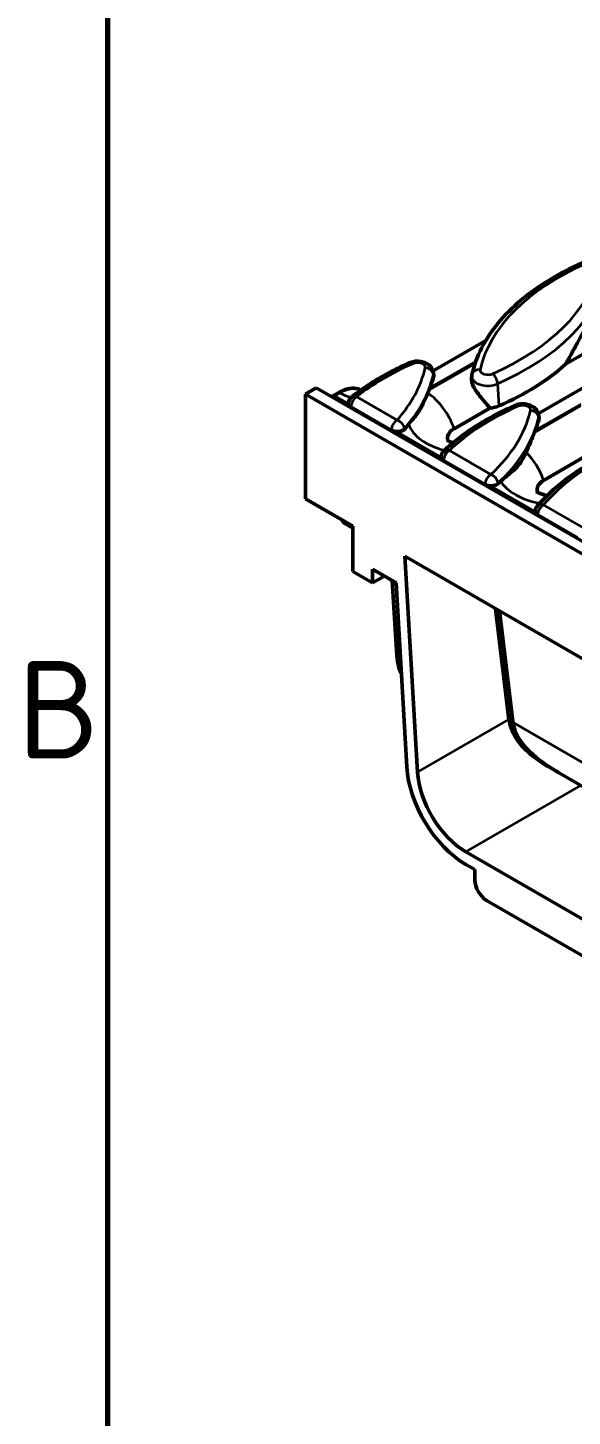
# Model space of a CAD drawing. Header units: millimetres. Extents: x 0 to 1485, y 0 to 1050.
# Drawn here: x 17.8 to 66.7, y 199.1 to 323.7 of the extents above; entities that cross this region are included whole.
import ezdxf

# ---------------------------------------------------------------- set-up
doc = ezdxf.new("R2010")
doc.units = ezdxf.units.MM
doc.header["$LTSCALE"] = 2.5
for name, color, linetype, lineweight in [('Rahmen (ISO)', 7, 'Continuous', 70), ('Sichtbar (ISO)', 7, 'Continuous', 50), ('Sichtbar schmal (ISO)', 7, 'Continuous', 35)]:
    doc.layers.add(name, color=color, linetype=linetype, lineweight=lineweight)
doc.styles.add('Notiztext (DIN)', font='isocpeur.ttf')

# ---------------------------------------------------------------- blocks, each defined once
blk = doc.blocks.new('Ränder Standardrahmen')
at = {"layer": 'Rahmen (ISO)', "flags": 128}
blk.add_lwpolyline([(10, 10), (10, 410), (584, 410), (584, 10), (10, 10)], dxfattribs=at)
at = {"layer": 'Rahmen (ISO)', "insert": (6.753, 103.25), "char_height": 3.5, "attachment_point": 7, "style": 'Notiztext (DIN)'}
blk.add_mtext('B', dxfattribs=at)

msp = doc.modelspace()

# ---------------------------------------------------------------- linework, layer by layer
at = {"layer": 'Sichtbar (ISO)'}
for p, q in [((74.857, 298.545), (66.095, 293.486)), ((54.205, 292.887), (58.926, 295.612)), ((54.241, 292.708), (54.266, 292.47)), ((57.67, 292.452), (57.648, 292.248)), ((63.654, 289.064), (68.375, 291.789)), ((42.745, 290.814), (43.718, 291.376)), ((42.745, 281.425), (42.745, 290.814)), ((42.745, 290.814), (398.067, 85.67)), ((399.039, 86.231), (43.718, 291.376)), ((45.251, 290.671), (45.693, 290.926)), ((46.594, 289.983), (46.604, 290.052)), ((59.301, 289.563), (56.084, 287.706)), ((63.69, 288.886), (63.716, 288.647)), ((54.917, 285.176), (54.926, 285.243)), ((68.751, 285.741), (64.119, 283.067)), ((42.745, 281.425), (46.988, 278.975)), ((63.365, 280.297), (63.374, 280.362)), ((46.104, 279.281), (46.104, 279.485)), ((46.104, 279.281), (46.988, 278.771)), ((46.988, 274.893), (46.988, 278.975)), ((51.675, 276.269), (81.899, 258.819)), ((52.809, 256.895), (51.675, 276.269)), ((48.756, 273.872), (46.988, 274.893)), ((50.873, 273.874), (48.756, 275.097)), ((48.756, 275.097), (48.756, 273.872)), ((48.756, 273.872), (49.728, 274.433)), ((49.728, 274.433), (49.728, 274.535)), ((50.955, 267.366), (50.534, 274.07)), ((50.873, 273.874), (51.839, 257.376)), ((59.809, 271.573), (61.013, 261.632)), ((60.165, 271.368), (61.365, 261.455)), ((65.55, 256.815), (81.206, 247.776)), ((76.445, 238.596), (57.129, 249.748)), ((57.129, 248.625), (57.948, 248.152)), ((57.948, 247.234), (57.948, 248.152)), ((74.565, 236.415), (59.009, 245.397))]:
    msp.add_line(p, q, dxfattribs=at)
for centre, radius, start, end in [((45.376, 290.455), 0.25, 120, 157.26327), ((47.347, 289.949), 0.75, 128.59096, 172.06151), ((55.669, 285.144), 0.75, 133.69099, 172.3762), ((64.118, 280.266), 0.75, 139.42286, 172.67578)]:
    msp.add_arc(centre, radius, start, end, dxfattribs=at)
for centre, major_axis, ratio, start_param, end_param in [((44.562, 301.519), (-25.638, 0), 0.5773503, 2.2226837, 2.5679218), ((29.005, 294.375), (25.441, 0), 0.5773503, 6.0641607, 6.0764868), ((59.115, 290.51), (-1.65, 0), 0.5773503, 1.6839166, 2.2226837), ((29.005, 294.375), (-25.441, 0), 0.5773503, 2.6665939, 2.7001706), ((57.498, 286.89), (-2, 0), 0.5773503, 5.4977871, 6.5043435), ((38.455, 290.552), (25.441, 0), 0.5773503, 6.0641607, 6.0764868), ((38.455, 290.552), (-25.441, 0), 0.5773503, 2.5825697, 2.6009698), ((65.533, 282.25), (-2, 0), 0.5773503, 5.4977871, 6.5043435), ((56.245, 270.848), (-3.75, -6.495), 0.5773503, 5.5676003, 5.8947098), ((65.313, 259.474), (3.362, -5.128), 0.5357521, 3.9664481, 3.9821552), ((57.129, 254.749), (3.75, -6.495), 0.5773503, 3.996804, 5.4977871), ((57.129, 254.749), (-3.062, 5.304), 0.5773503, 0.8552113, 2.3561945), ((59.009, 246.621), (-0.75, 1.299), 0.5773503, 0.7853982, 2.3561945)]:
    msp.add_ellipse(centre, major_axis=major_axis, ratio=ratio, start_param=start_param, end_param=end_param, dxfattribs=at)
for points, knots in [([(57.688, 292.562), (57.869, 293.372), (58.161, 294.17), (58.949, 295.716), (59.447, 296.465), (60.63, 297.899), (61.315, 298.584), (62.854, 299.875), (63.708, 300.482), (65.562, 301.607), (66.563, 302.124), (67.625, 302.592)], [2.48448314, 2.48448314, 2.48448314, 2.48448314, 2.64260719, 2.64260719, 2.80073124, 2.80073124, 2.95885529, 2.95885529, 3.11697934, 3.11697934, 3.27510339, 3.27510339, 3.27510339, 3.27510339]), ([(68.407, 297.857), (67.98, 296.948), (67.474, 295.979), (66.762, 294.687), (66.532, 294.276), (66.231, 293.733), (66.163, 293.61), (66.095, 293.486)], [6.2889601, 6.2889601, 6.2889601, 6.2889601, 7.0090993, 7.0090993, 7.2966076, 7.2966076, 7.3803187, 7.3803187, 7.3803187, 7.3803187]), ([(46.879, 290.535), (47.173, 290.769), (47.478, 290.999), (48.111, 291.446), (48.438, 291.663), (49.112, 292.087), (49.459, 292.293), (50.173, 292.691), (50.54, 292.885), (51.291, 293.258), (51.676, 293.438), (52.069, 293.611)], [2.982498, 2.982498, 2.982498, 2.982498, 3.04101908, 3.04101908, 3.09954016, 3.09954016, 3.15806124, 3.15806124, 3.21658232, 3.21658232, 3.27510339, 3.27510339, 3.27510339, 3.27510339]), ([(52.069, 293.611), (52.214, 293.675), (52.364, 293.715), (52.672, 293.76), (52.831, 293.764), (53.146, 293.732), (53.302, 293.698), (53.604, 293.582), (53.751, 293.501), (53.989, 293.288), (54.085, 293.17), (54.197, 292.927), (54.229, 292.82), (54.241, 292.708)], [3.2751034, 3.2751034, 3.2751034, 3.2751034, 3.6783131, 3.6783131, 4.0973354, 4.0973354, 4.5156013, 4.5156013, 4.9262425, 4.9262425, 5.2373495, 5.2373495, 5.4358838, 5.4358838, 5.4358838, 5.4358838]), ([(54.252, 292.358), (54.182, 292.151), (54.099, 291.907), (53.972, 291.547), (53.939, 291.455), (53.905, 291.361)], [4.25376971, 4.25376971, 4.25376971, 4.25376971, 4.54674081, 4.54674081, 4.64220292, 4.64220292, 4.64220292, 4.64220292]), ([(54.266, 292.47), (54.269, 292.442), (54.266, 292.412), (54.257, 292.374), (54.254, 292.366), (54.252, 292.358)], [1.944521312, 1.944521312, 1.944521312, 1.944521312, 1.989671702, 1.989671702, 2.000599602, 2.000599602, 2.000599602, 2.000599602]), ([(57.739, 291.698), (57.72, 291.747), (57.704, 291.796), (57.65, 291.987), (57.635, 292.126), (57.648, 292.248)], [1.84761975, 1.84761975, 1.84761975, 1.84761975, 1.88114821, 1.88114821, 1.98087751, 1.98087751, 1.98087751, 1.98087751]), ([(57.67, 292.452), (57.671, 292.46), (57.672, 292.467), (57.674, 292.482), (57.675, 292.489), (57.677, 292.504), (57.678, 292.511), (57.681, 292.526), (57.682, 292.533), (57.685, 292.548), (57.687, 292.555), (57.688, 292.562)], [2.418097846, 2.418097846, 2.418097846, 2.418097846, 2.431374904, 2.431374904, 2.444651962, 2.444651962, 2.457929021, 2.457929021, 2.471206079, 2.471206079, 2.484483137, 2.484483137, 2.484483137, 2.484483137]), ([(59.301, 289.563), (59.223, 289.659), (59.141, 289.755), (58.861, 290.083), (58.655, 290.321), (58.254, 290.822), (58.057, 291.082), (57.835, 291.478), (57.781, 291.588), (57.739, 291.698)], [1.26254133, 1.26254133, 1.26254133, 1.26254133, 1.35158407, 1.35158407, 1.56210439, 1.56210439, 1.77262471, 1.77262471, 1.84761975, 1.84761975, 1.84761975, 1.84761975]), ([(47.644, 291.208), (47.535, 291.258), (47.417, 291.294), (47.173, 291.335), (47.046, 291.341), (46.786, 291.326), (46.653, 291.305), (46.383, 291.237), (46.246, 291.191), (45.97, 291.076), (45.832, 291.006), (45.693, 290.926)], [0.3199577, 0.3199577, 0.3199577, 0.3199577, 0.43049341, 0.43049341, 0.54102911, 0.54102911, 0.65156482, 0.65156482, 0.76210053, 0.76210053, 0.87263624, 0.87263624, 0.87263624, 0.87263624]), ([(53.727, 290.897), (53.659, 290.728), (53.588, 290.553), (53.441, 290.216), (53.366, 290.053), (53.184, 289.698), (53.082, 289.517), (52.914, 289.256), (52.86, 289.176), (52.805, 289.099)], [-1.03047808, -1.03047808, -1.03047808, -1.03047808, -0.85840014, -0.85840014, -0.69711558, -0.69711558, -0.49800395, -0.49800395, -0.40561685, -0.40561685, -0.40561685, -0.40561685]), ([(46.592, 289.957), (46.591, 289.927), (46.594, 289.888), (46.615, 289.793), (46.632, 289.737), (46.658, 289.678)], [-0.138388821, -0.138388821, -0.138388821, -0.138388821, -0.097261469, -0.097261469, -0.053796729, -0.053796729, -0.053796729, -0.053796729]), ([(52.805, 289.099), (52.733, 288.997), (52.659, 288.899), (52.403, 288.573), (52.211, 288.348), (52.008, 288.1)], [-0.40561685, -0.40561685, -0.40561685, -0.40561685, -0.28496549, -0.28496549, 0, 0, 0, 0]), ([(55.151, 285.686), (55.486, 286.006), (55.841, 286.317), (56.587, 286.923), (56.979, 287.217), (57.799, 287.786), (58.226, 288.06), (59.113, 288.59), (59.573, 288.845), (60.524, 289.333), (61.014, 289.566), (61.518, 289.788)], [2.89980838, 2.89980838, 2.89980838, 2.89980838, 2.97486738, 2.97486738, 3.04992639, 3.04992639, 3.12498539, 3.12498539, 3.20004439, 3.20004439, 3.27510339, 3.27510339, 3.27510339, 3.27510339]), ([(61.518, 289.788), (61.664, 289.852), (61.813, 289.892), (62.122, 289.937), (62.281, 289.941), (62.596, 289.91), (62.752, 289.875), (63.053, 289.759), (63.2, 289.679), (63.438, 289.465), (63.535, 289.347), (63.647, 289.104), (63.678, 288.997), (63.69, 288.886)], [3.2751034, 3.2751034, 3.2751034, 3.2751034, 3.6783131, 3.6783131, 4.0973354, 4.0973354, 4.5156013, 4.5156013, 4.9262425, 4.9262425, 5.2373495, 5.2373495, 5.4358838, 5.4358838, 5.4358838, 5.4358838]), ([(63.701, 288.536), (63.693, 288.512), (63.685, 288.489), (63.589, 288.203), (63.482, 287.889), (63.354, 287.538)], [4.70509338, 4.70509338, 4.70509338, 4.70509338, 4.73806998, 4.73806998, 5.10043249, 5.10043249, 5.10043249, 5.10043249]), ([(63.715, 288.647), (63.718, 288.619), (63.716, 288.589), (63.706, 288.551), (63.704, 288.543), (63.701, 288.536)], [1.944521312, 1.944521312, 1.944521312, 1.944521312, 1.989671702, 1.989671702, 2.000599602, 2.000599602, 2.000599602, 2.000599602]), ([(50.639, 287.38), (50.696, 287.391), (50.756, 287.401), (50.873, 287.417), (50.928, 287.422), (50.981, 287.423)], [-0.064165767, -0.064165767, -0.064165767, -0.064165767, -0.031535715, -0.031535715, -0.000039449, -0.000039449, -0.000039449, -0.000039449]), ([(51.63, 287.658), (51.585, 287.607), (51.523, 287.562), (51.374, 287.489), (51.288, 287.461), (51.126, 287.431), (51.054, 287.424), (50.981, 287.423)], [0, 0, 0, 0, 0.05908905, 0.05908905, 0.11749758, 0.11749758, 0.16137162, 0.16137162, 0.16137162, 0.16137162]), ([(55.458, 286.693), (55.458, 286.693), (55.47, 286.684), (55.528, 286.646), (55.588, 286.611), (55.758, 286.532), (55.87, 286.487), (56.001, 286.445)], [4.54038551, 4.54038551, 4.54038551, 4.54038551, 4.65264713, 4.65264713, 4.81810349, 4.81810349, 4.99053331, 4.99053331, 4.99053331, 4.99053331]), ([(63.288, 287.361), (63.26, 287.287), (63.23, 287.212), (63.018, 286.672), (62.802, 286.155), (62.555, 285.606)], [5.03864005, 5.03864005, 5.03864005, 5.03864005, 5.11437863, 5.11437863, 5.57081052, 5.57081052, 5.57081052, 5.57081052]), ([(62.555, 285.606), (62.476, 285.43), (62.392, 285.256), (62.217, 284.929), (62.128, 284.781), (61.911, 284.467), (61.789, 284.322), (61.493, 284.022), (61.322, 283.881), (60.862, 283.513), (60.578, 283.291), (60.268, 282.993)], [-1.0967353, -1.0967353, -1.0967353, -1.0967353, -0.939935, -0.939935, -0.7868994, -0.7868994, -0.5950796, -0.5950796, -0.3619917, -0.3619917, 0, 0, 0, 0]), ([(63.548, 280.754), (63.902, 281.167), (64.287, 281.569), (65.117, 282.349), (65.562, 282.726), (66.506, 283.454), (67.005, 283.804), (68.056, 284.474), (68.606, 284.795), (69.753, 285.404), (70.35, 285.693), (70.968, 285.966)], [2.81539195, 2.81539195, 2.81539195, 2.81539195, 2.90733424, 2.90733424, 2.99927653, 2.99927653, 3.09121882, 3.09121882, 3.18316111, 3.18316111, 3.27510339, 3.27510339, 3.27510339, 3.27510339]), ([(54.915, 285.151), (54.914, 285.122), (54.917, 285.083), (54.938, 284.988), (54.955, 284.932), (54.981, 284.873)], [-0.138681229, -0.138681229, -0.138681229, -0.138681229, -0.097530338, -0.097530338, -0.053913687, -0.053913687, -0.053913687, -0.053913687]), ([(60.023, 282.762), (59.971, 282.714), (59.903, 282.672), (59.744, 282.607), (59.655, 282.583), (59.509, 282.564), (59.457, 282.56), (59.405, 282.559)], [0, 0, 0, 0, 0.05896871, 0.05896871, 0.117341, 0.117341, 0.14875398, 0.14875398, 0.14875398, 0.14875398]), ([(59.062, 282.517), (59.12, 282.527), (59.18, 282.538), (59.297, 282.554), (59.353, 282.559), (59.405, 282.559)], [-0.064153303, -0.064153303, -0.064153303, -0.064153303, -0.031446813, -0.031446813, -0.000039672, -0.000039672, -0.000039672, -0.000039672]), ([(63.493, 282.054), (63.493, 282.054), (63.509, 282.042), (63.58, 281.997), (63.646, 281.96), (63.826, 281.879), (63.944, 281.834), (64.187, 281.759), (64.306, 281.728), (64.434, 281.701)], [4.54038551, 4.54038551, 4.54038551, 4.54038551, 4.66979389, 4.66979389, 4.83542143, 4.83542143, 5.00917268, 5.00917268, 5.14585796, 5.14585796, 5.14585796, 5.14585796]), ([(63.363, 280.274), (63.362, 280.244), (63.366, 280.205), (63.386, 280.11), (63.404, 280.054), (63.43, 279.995)], [-0.138965034, -0.138965034, -0.138965034, -0.138965034, -0.097790562, -0.097790562, -0.054027089, -0.054027089, -0.054027089, -0.054027089]), ([(61.023, 261.553), (61.049, 261.359), (61.093, 261.164), (61.26, 260.633), (61.419, 260.299), (62.028, 259.34), (62.616, 258.757), (63.787, 257.848), (64.436, 257.447), (65.097, 257.083)], [-1.8843533, -1.8843533, -1.8843533, -1.8843533, -1.7443609, -1.7443609, -1.5003022, -1.5003022, -1.0121848, -1.0121848, -0.5795791, -0.5795791, -0.5795791, -0.5795791]), ([(61.379, 261.347), (61.451, 260.844), (61.644, 260.353), (62.262, 259.354), (62.706, 258.865), (63.535, 258.14), (63.886, 257.874), (64.427, 257.504), (64.609, 257.384), (64.972, 257.157), (65.152, 257.048), (65.332, 256.942)], [0.0004844, 0.0004844, 0.0004844, 0.0004844, 0.3679642, 0.3679642, 0.784316, 0.784316, 1.0496651, 1.0496651, 1.1804512, 1.1804512, 1.3067912, 1.3067912, 1.3067912, 1.3067912])]:
    msp.add_open_spline(points, degree=3, knots=knots, dxfattribs=at)
for points in [[(47.644, 291.208), (47.669, 291.196), (47.696, 291.184), (47.725, 291.173)], [(53.838, 291.184), (53.803, 291.091), (53.765, 290.995), (53.727, 290.897)], [(46.592, 289.957), (46.592, 289.965), (46.593, 289.974), (46.594, 289.983)], [(54.915, 285.151), (54.915, 285.16), (54.916, 285.168), (54.917, 285.176)], [(63.363, 280.274), (63.364, 280.282), (63.364, 280.289), (63.365, 280.297)], [(61.365, 261.455), (61.368, 261.431), (61.371, 261.407), (61.374, 261.383)], [(61.374, 261.383), (61.376, 261.371), (61.378, 261.359), (61.379, 261.347)], [(65.332, 256.942), (65.405, 256.9), (65.477, 256.857), (65.55, 256.815)]]:
    msp.add_open_spline(points, degree=3, dxfattribs=at)
at = {"layer": 'Sichtbar schmal (ISO)'}
for p, q in [((57.972, 293.57), (53.838, 291.184)), ((53.905, 291.361), (58.034, 293.744)), ((54.232, 292.55), (54.252, 292.358)), ((59.993, 291.736), (60.116, 289.753)), ((45.376, 290.659), (45.818, 290.914)), ((46.592, 289.957), (45.376, 290.659)), ((50.964, 288.473), (47.347, 290.561)), ((46.819, 289.697), (50.436, 287.609)), ((67.422, 289.748), (63.288, 287.361)), ((63.354, 287.538), (67.483, 289.922)), ((63.681, 288.727), (63.701, 288.536)), ((54.915, 285.151), (50.981, 287.423)), ((59.389, 283.609), (55.669, 285.756)), ((55.141, 284.892), (58.86, 282.745)), ((63.363, 280.274), (59.405, 282.559)), ((67.689, 278.816), (64.118, 280.878)), ((63.589, 280.014), (67.161, 277.952)), ((50.955, 267.366), (51.265, 267.187)), ((52.809, 256.895), (61.013, 261.632)), ((61.322, 261.811), (61.013, 261.632)), ((61.331, 261.733), (61.023, 261.553)), ((61.379, 261.347), (81.335, 249.826)), ((57.129, 249.748), (67.46, 255.712))]:
    msp.add_line(p, q, dxfattribs=at)
for centre, major_axis, ratio, start_param, end_param in [((82.905, 291.188), (-24.688, 0), 0.5773503, 5.3642764, 6.1548967), ((44.562, 303.969), (24.688, 0), 0.5773503, 5.3642764, 6.1548967), ((44.562, 303.41), (25.435, 0), 0.5773503, 5.3642764, 6.1548967), ((67.349, 282.206), (24.688, 0), 0.5773503, 2.2226837, 2.5152891), ((29.005, 294.987), (24.688, 0), 0.5773503, 5.8085042, 6.1548967), ((52.371, 292.925), (-0.302, 0.686), 0.4953586, 5.5561964, 6.2831853), ((52.796, 293.216), (0.7, 0), 0.5773503, 6.1548967, 8.5058691), ((53.491, 292.551), (0.732, -0.164), 0.8097868, 0.2662604, 1.7497902), ((52.796, 292.657), (1.447, 0), 0.5773503, 6.1548967, 6.3450887), ((58.42, 292.399), (-0.732, 0.164), 0.8097868, 4.8913829, 6.2831853), ((59.115, 292.959), (-0.7, 0), 0.5773503, 6.1548967, 8.5058691), ((29.005, 294.428), (25.435, 0), 0.5773503, 5.8085042, 6.1548967), ((59.115, 292.4), (-1.447, 0), 0.5773503, 6.221282, 8.5058691), ((59.54, 292.026), (-0.302, 0.686), 0.4953586, 4.0726665, 5.5561964), ((45.376, 290.455), (0.125, 0.217), 0.5773503, 0.7853982, 1.6975643), ((45.376, 290.455), (-0.125, 0.217), 0.5773503, 5.4977871, 6.2831853), ((45.818, 290.71), (-0.125, 0.217), 0.5773503, 5.4977871, 6.2831853), ((49.463, 293.366), (5.597, 0), 0.5773503, 4.0031663, 4.2262962), ((47.347, 289.949), (0.375, 0.65), 0.5773503, 0.7853982, 2.268928), ((47.347, 289.949), (-0.468, 0.586), 0.6615253, 5.4045329, 6.2831853), ((53.541, 287.746), (-2, 3.464), 0.5773503, 4.3798074, 5.4319823), ((47.347, 289.949), (-0.743, 0.104), 0.5661631, 0, 0.8614668), ((76.799, 278.383), (24.688, 0), 0.5773503, 2.2226837, 2.5979788), ((38.455, 291.165), (24.688, 0), 0.5773503, 5.7244535, 6.1548967), ((61.821, 289.102), (-0.302, 0.686), 0.4953586, 5.5561964, 6.2831853), ((62.245, 289.393), (0.7, 0), 0.5773503, 6.1548967, 8.5058691), ((62.94, 288.729), (0.732, -0.164), 0.8097868, 0.2662604, 1.7497902), ((50.964, 287.86), (-0.375, -0.65), 0.5773503, 3.9269908, 5.4105207), ((50.964, 287.86), (0.75, 0.019), 0.4526037, 3.9189934, 5.7901065), ((50.964, 287.86), (-0.56, 0.499), 0.7262235, 3.8026805, 5.2862104), ((57.498, 288.727), (-5.597, 0), 0.5773503, 0.1952357, 1.1555102), ((38.455, 290.606), (25.435, 0), 0.5773503, 5.7244535, 6.1548967), ((62.245, 288.834), (1.447, 0), 0.5773503, 6.1548967, 6.3450887), ((55.669, 285.144), (-0.743, 0.1), 0.5629411, 0, 0.858366), ((55.669, 285.144), (0.375, 0.65), 0.5773503, 0.7853982, 2.268928), ((55.669, 285.144), (-0.518, 0.542), 0.6987946, 5.3439295, 6.2831853), ((61.576, 283.106), (-2, 3.464), 0.5773503, 4.3798074, 5.1444623), ((86.248, 274.561), (24.688, 0), 0.5773503, 2.2226837, 2.6823952), ((59.389, 282.996), (-0.375, -0.65), 0.5773503, 3.9269908, 5.4105207), ((59.389, 282.996), (0.75, 0.013), 0.4588436, 3.9225381, 5.7104637), ((59.389, 282.996), (-0.509, 0.551), 0.6923304, 3.8721622, 5.3556921), ((65.533, 284.088), (-5.597, 0), 0.5773503, 0.3456429, 1.2522068), ((64.118, 280.266), (-0.744, 0.096), 0.559839, 0, 0.8554307), ((64.118, 280.266), (-0.57, 0.488), 0.7319145, 5.2722962, 6.2831853), ((64.118, 280.266), (0.375, 0.65), 0.5773503, 0.7853982, 2.268928)]:
    msp.add_ellipse(centre, major_axis=major_axis, ratio=ratio, start_param=start_param, end_param=end_param, dxfattribs=at)
msp.add_open_spline([(45.818, 290.914), (46.1, 291.078), (46.378, 291.195), (47.02, 291.354), (47.365, 291.336), (47.644, 291.208)], degree=3, knots=[-0.87263624, -0.87263624, -0.87263624, -0.87263624, -0.6472839, -0.6472839, -0.3199577, -0.3199577, -0.3199577, -0.3199577], dxfattribs=at)
for points in [[(46.804, 289.594), (46.806, 289.61), (46.809, 289.627), (46.811, 289.643)], [(46.811, 289.643), (46.814, 289.661), (46.816, 289.679), (46.819, 289.697)], [(51.63, 287.658), (51.629, 287.677), (51.629, 287.697), (51.628, 287.717)], [(50.436, 287.609), (50.436, 287.589), (50.437, 287.569), (50.437, 287.55)], [(50.437, 287.55), (50.437, 287.532), (50.438, 287.514), (50.438, 287.495)], [(55.127, 284.788), (55.129, 284.805), (55.132, 284.821), (55.134, 284.838)], [(55.134, 284.838), (55.136, 284.856), (55.139, 284.874), (55.141, 284.892)], [(58.86, 282.745), (58.861, 282.725), (58.861, 282.706), (58.861, 282.686)], [(60.023, 282.762), (60.023, 282.782), (60.022, 282.801), (60.022, 282.821)], [(58.861, 282.686), (58.862, 282.668), (58.862, 282.65), (58.862, 282.632)], [(63.576, 279.91), (63.578, 279.927), (63.58, 279.944), (63.582, 279.96)], [(63.582, 279.96), (63.585, 279.978), (63.587, 279.996), (63.589, 280.014)]]:
    msp.add_open_spline(points, degree=3, dxfattribs=at)

# ---------------------------------------------------------------- block references
at = {"xscale": 2.5, "yscale": 2.5, "zscale": 2.5}
msp.add_blockref('Ränder Standardrahmen', (0, 0), dxfattribs=at)

doc.saveas('drawing.dxf')
